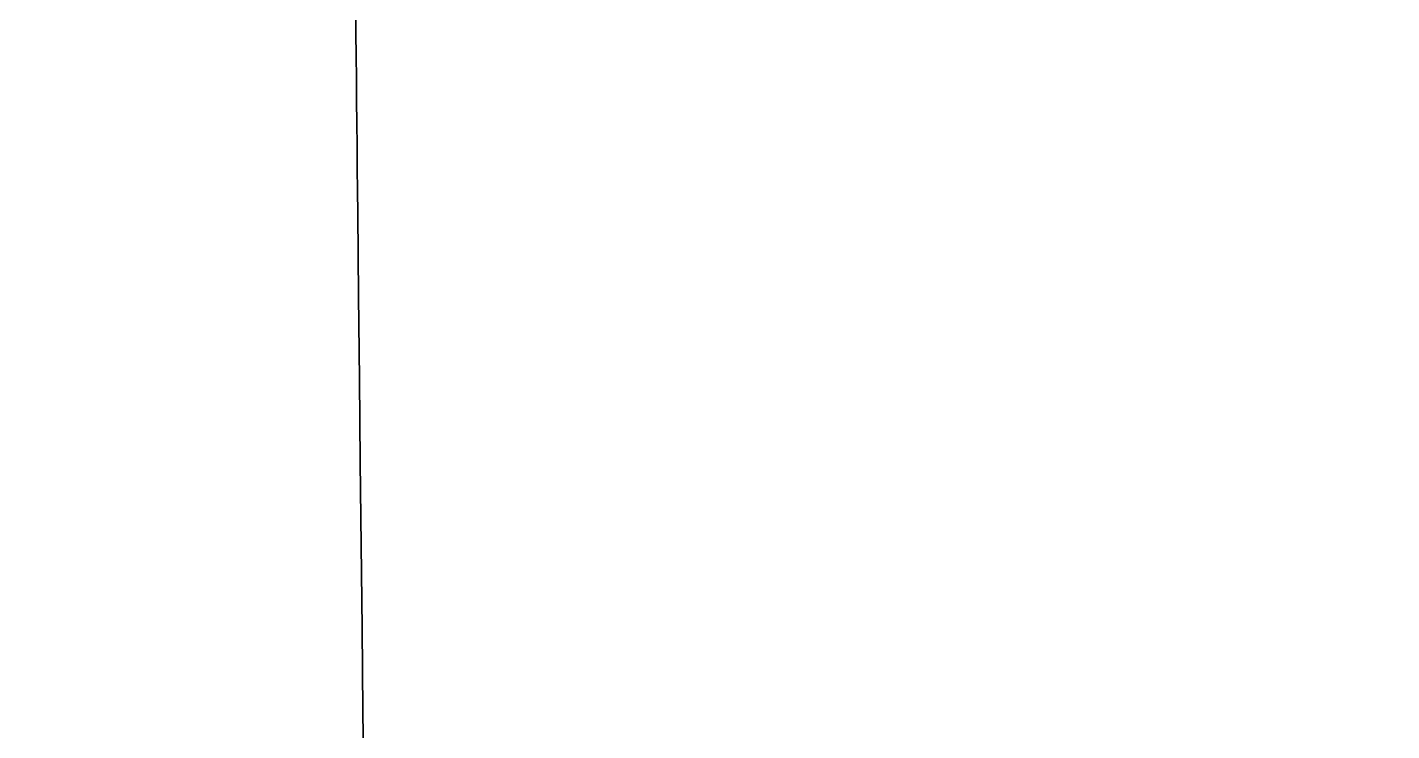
# Model space of a CAD drawing. Header units: millimetres. Extents: x 0 to 1840, y -1118 to 817.
# Drawn here: x 141.0616 to 141.1769, y -445.0551 to -444.9956 of the extents above; entities that cross this region are included whole.
import ezdxf

# ---------------------------------------------------------------- set-up
doc = ezdxf.new("R2010")
doc.units = ezdxf.units.MM
doc.layers.add('Blocks', color=7, linetype='Continuous')
doc.layers.add('Blocks$Outline', color=7, linetype='Continuous', lineweight=35, true_color=0xff3f3f)

# ---------------------------------------------------------------- blocks, each defined once
blk = doc.blocks.new('N02 Office Chair Back')
at = {"layer": 'Blocks$Outline'}
for points, knots in [([(120.90855, 675.5492), (120.90924, 675.55043), (120.94126, 675.60661), (121.05178, 675.7232), (121.3546, 675.90461), (121.77569, 676.09014), (122.23941, 676.25873), (122.8647, 676.45893), (123.38436, 676.60684), (123.86133, 676.72794), (124.9639, 676.98429), (127.86228, 677.65816), (133.46993, 678.27187), (140.10688, 678.36026), (146.46331, 677.95169), (150.14004, 677.44656), (151.70091, 677.23212), (152.77316, 676.97959), (154.35776, 676.32983), (156.15049, 675.0437), (157.54083, 673.7031), (158.00462, 673.02046), (158.00462, 673.02046), (158.00462, 673.02046), (159.14317, 671.47979), (160.28173, 669.93912), (161.42028, 668.39845)], [-28.714238, -28.714238, -28.714238, -28.714238, -28.713865, -28.697198, -28.680532, -28.663865, -28.647198, -28.630532, -28.597198, -28.597198, -28.597198, -25.202998, -19.674741, -11.719223, -5.313234, -0.5875, -0.5875, -0.5875, -0.3875, -0.2875, -0.1875, -0.0375, 0, 0, 0, 5.748249, 5.748249, 5.748249, 5.748249]), ([(143.36289, 655.15569), (143.13576, 655.46761), (142.77653, 656.0147), (142.4165, 656.6722), (142.20026, 657.11589), (142.07889, 657.3864), (141.98928, 657.59913), (141.90372, 657.81128), (141.76513, 658.17953), (141.59746, 658.69627), (141.4401, 659.29762), (141.28297, 660.07051), (141.17511, 660.9759), (141.16384, 661.62586), (141.17281, 661.93097), (141.1698, 662.23018), (141.16375, 662.82875), (141.15457, 663.727), (141.1453, 664.62565), (141.13596, 665.52461), (141.1235, 666.72327), (141.10796, 668.22143), (141.09567, 669.41934), (141.08956, 670.01815), (141.08935, 670.0384), (141.08915, 670.05865), (141.08894, 670.07889)], [-1.158264, -1.158264, -1.158264, -1.158264, -1.138889, -1.125, -1.118056, -1.111111, -1.107639, -1.104167, -1.097222, -1.083333, -1.069444, -1.055556, -1.027778, -1, -1, -1, -0.888889, -0.777778, -0.666667, -0.555556, -0.444444, -0.222222, 0, 0, 0, 0.007513, 0.007513, 0.007513, 0.007513])]:
    blk.add_open_spline(points, degree=3, knots=knots, dxfattribs=at)

msp = doc.modelspace()

# ---------------------------------------------------------------- block references
at = {"layer": 'Blocks'}
msp.add_blockref('N02 Office Chair Back', (0, -1115.02947), dxfattribs=at)

doc.saveas('drawing.dxf')
